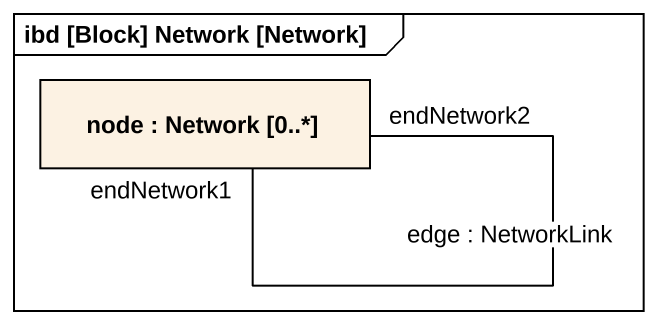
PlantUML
@startuml
mainframe ibd [Block] Network [Network]
rectangle "node : Network [0..*]" as node_
node_ "endNetwork1" -- "endNetwork2" node_ : edge : NetworkLink
@enduml
